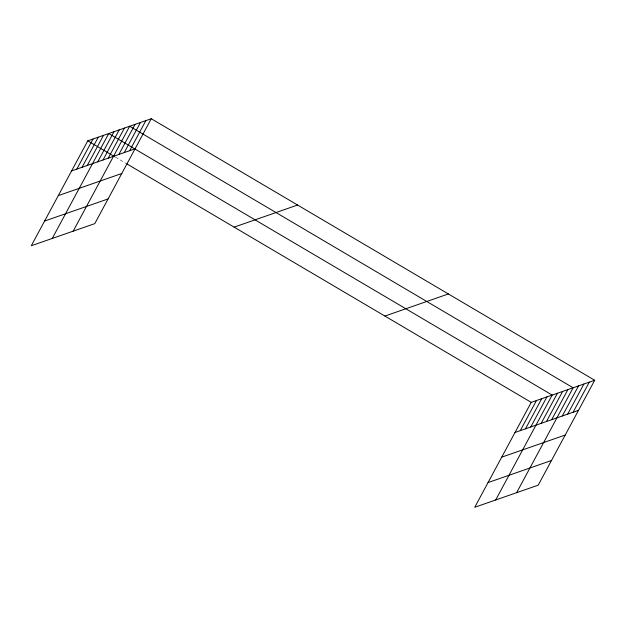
<?xml version="1.0" encoding="UTF-8"?>
<svg xmlns="http://www.w3.org/2000/svg" width="626" height="626" viewBox="0 0 626 626"><rect width="100%" height="100%" fill="white"/><g stroke="black" fill="none" stroke-linecap="round" stroke-linejoin="round"><path stroke-width="0.47" stroke-dasharray="3.13 2.35" d="M115.427 157.134L125.998 163.37"/><path stroke-width="0.94" d="M151.257 118.729L87.789 140.834L31.3 245.736L94.776 223.638L151.257 118.729L594.7 380.264L538.211 485.166L474.743 507.271L531.224 402.362L594.7 380.264M76.818 169.106L93.024 139.011M82.053 167.283L98.259 137.188M87.288 165.46L103.493 135.365M52.248 238.443L108.736 133.541L552.171 395.069L495.682 499.978M97.766 161.813L113.971 131.718M103 159.99L119.206 129.895M108.235 158.167L124.441 128.064M73.195 231.15L129.676 126.241L573.119 387.776L516.63 492.685M118.87 154.465L135.075 124.363M124.261 152.588L140.467 122.485M129.66 150.709L145.866 120.607M520.253 430.641L536.466 400.538M525.496 428.818L541.701 398.715M530.731 426.995L546.936 396.892M541.2 423.348L557.406 393.245M546.443 421.525L562.649 391.422M551.678 419.702L567.884 389.599M562.304 415.993L578.518 385.898M567.704 414.115L583.909 384.02M573.095 412.237L589.309 382.142M71.583 170.929L135.052 148.824M58.288 195.617L121.765 173.512M44.595 221.048L108.063 198.951M234.124 227.136L297.593 205.031M384.888 316.06L448.365 293.954M515.018 432.464L578.494 410.359M501.731 457.152L565.2 435.047M488.03 482.583L551.506 460.478M87.789 140.834L114.613 156.656M126.812 163.848L531.224 402.362"/></g></svg>
